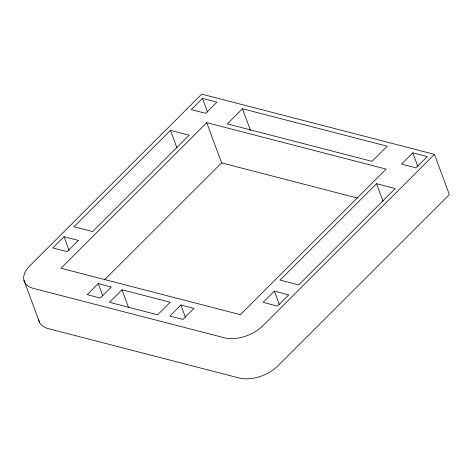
<?xml version="1.0" encoding="UTF-8"?>
<svg xmlns="http://www.w3.org/2000/svg" width="473" height="473" viewBox="0 0 473 473"><rect width="100%" height="100%" fill="white"/><g stroke="black" fill="none" stroke-linecap="round" stroke-linejoin="round"><path stroke-width="0.71" d="M64.026 236.695L52.757 247.941L67.154 251.666L78.417 240.42L64.026 236.695L69.07 250.329M170.493 130.371L73.983 226.75L92.643 231.575L189.153 135.201L170.493 130.371L177.05 148.096M202.485 98.419L191.252 109.635L205.649 113.36L216.882 102.144L202.485 98.419L207.529 112.054M206.736 122.667L60.952 268.256L240.367 314.681L386.151 169.092L206.736 122.667L221.612 162.895L357.428 198.039M242.478 108.766L227.312 123.908L372.068 161.364L387.233 146.222L242.478 108.766L250.548 130.583M98.254 283.629L87.209 294.661L100.27 298.043L111.321 287.01L98.254 283.629L102.795 295.903M104.568 279.785L221.612 162.895M121.981 289.766L109.417 302.318L157.669 314.799L170.233 302.253L121.981 289.766L128.538 307.497M180.899 305.014L169.848 316.047L182.915 319.423L193.96 308.39L180.899 305.014L185.44 317.288M376.567 183.69L280.057 280.069L298.717 284.9L395.227 188.52L376.567 183.69L383.124 201.415M274.364 291.12L263.1 302.365L277.497 306.09L288.761 294.845L274.364 291.12L279.407 304.754M412.823 152.838L401.559 164.09L415.956 167.814L427.22 156.563L412.823 152.838L417.872 166.478M434.468 154.358L262.474 326.122A28.398 16.047 -20.3 0 1 225.58 338.106L32.389 288.116A28.398 16.047 -20.3 0 1 29.74 265.903L201.735 94.139L434.468 154.358L449.35 194.586L277.355 366.35A28.398 16.047 -20.3 0 1 240.461 378.335L47.27 328.345A28.398 16.047 -20.3 0 1 38.597 319.334M23.916 280.199L39.566 322.485"/></g></svg>
